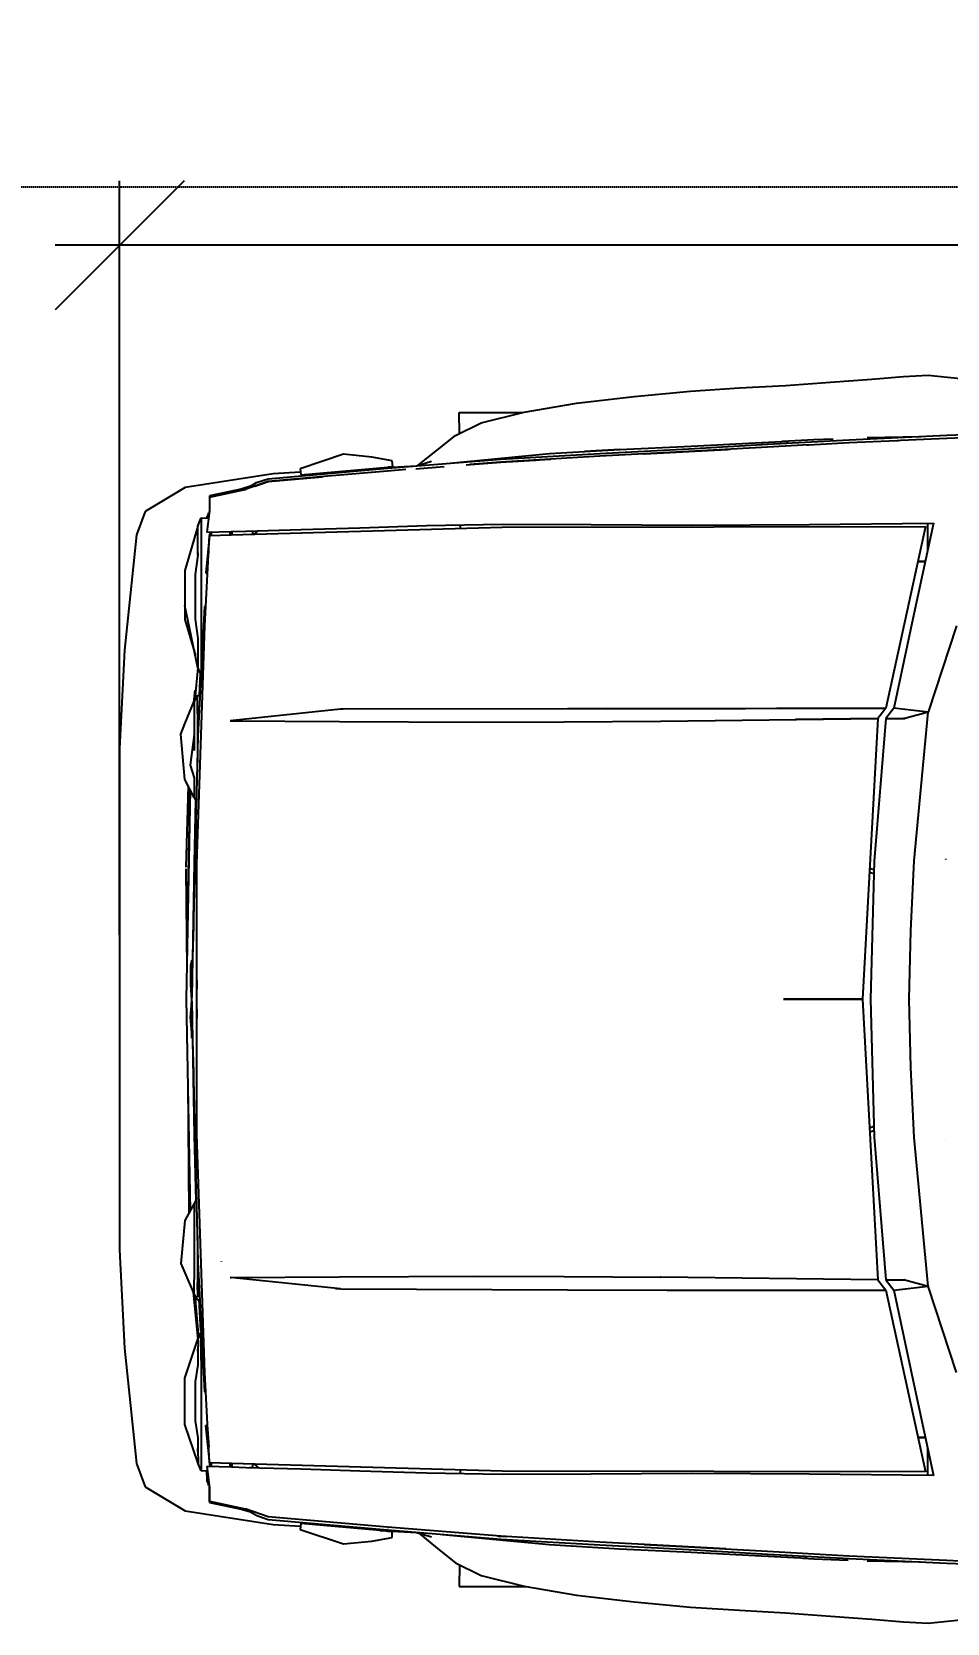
# Model space of a CAD drawing. Header units: millimetres. Extents: x 85290 to 188623, y -54691 to 10726.
# Drawn here: x 88447 to 89867, y -9623 to -7154 of the extents above; entities that cross this region are included whole.
import ezdxf

# ---------------------------------------------------------------- set-up
doc = ezdxf.new("R2010")
doc.units = ezdxf.units.MM
doc.linetypes.add('ACAD_ISO07W100', pattern=[3, 0, -3])
doc.layers.add('AUTO', color=150, linetype='Continuous')
doc.layers.add('RAZMER', color=5, linetype='Continuous')
doc.styles.add('WROMLATS', font='wromlats.shx', dxfattribs={"bigfont": 'bigfont.shx'})
doc.dimstyles.new('juka', dxfattribs={"dimscale": 100, "dimtxt": 2, "dimasz": 2, "dimexe": 1, "dimexo": 1, "dimgap": 1, "dimtad": 1, "dimtoh": 1, "dimdec": 0, "dimzin": 0, "dimdsep": 46, "dimtxsty": 'WROMLATS', "dimblk": 'OBLIQUE', "dimcen": -3, "dimdle": 1, "dimclrd": 256, "dimclre": 256, "dimclrt": 256, "dimadec": 0, "dimazin": 0, "dimtfac": 1, "dimtdec": 0, "dimtix": 1, "dimtmove": 2, "dimatfit": 3, "dimldrblk": 'ORIGIN2', "dimfxl": 1, "dimtvp": 2.5, "dimtolj": 1, "dimtzin": 0, "dimarcsym": 0})

# ---------------------------------------------------------------- blocks, each defined once
blk = doc.blocks.new('a_28')
for p, q in [((-86.871584, -47.597695), (-83.373537, -43.788195)), ((-89.614453, -46.150971), (-88.372268, -45.139313)), ((-90.429785, -47.059727), (-89.614453, -46.150971)), ((-86.774119, -47.69559), (-85.944726, -46.792174)), ((-91.440918, -48.253155), (-90.429785, -47.059727)), ((-90.111818, -51.150275), (-86.871584, -47.597695)), ((-88.299902, -49.368477), (-86.774119, -47.69559)), ((-92.766406, -49.800873), (-91.440918, -48.253155)), ((-89.56367, -50.443078), (-87.73994, -48.549796)), ((-88.394143, -49.47157), (-88.305273, -49.374342)), ((-94.227244, -51.477147), (-92.766406, -49.800873)), ((-90.014454, -51.248265), (-88.417478, -49.497414)), ((-88.417478, -49.497414), (-88.31416, -49.384118)), ((-88.417478, -49.497414), (-88.394143, -49.47157)), ((-99.153318, -66.287613), (-84.443357, -51.515198)), ((-95.732619, -53.163815), (-94.227244, -51.477147)), ((-92.799415, -54.150868), (-90.111818, -51.150275)), ((-91.354396, -52.383328), (-90.70576, -51.680518)), ((-91.341116, -52.729559), (-90.014454, -51.248265)), ((-88.551952, -55.49388), (-84.270998, -51.124907)), ((-84.476658, -51.334715), (-83.500876, -52.323962)), ((-84.443357, -51.515198), (-79.488381, -59.227467)), ((-84.270998, -51.124907), (-81.795021, -54.979754)), ((-92.385544, -53.531838), (-91.354396, -52.383328)), ((-97.329881, -54.981709), (-95.732619, -53.163815)), ((-91.348733, -52.738047), (-92.701956, -54.248858)), ((-91.418066, -52.81539), (-91.357913, -52.748156)), ((-91.357913, -52.748156), (-91.344043, -52.732802)), ((-83.488085, -53.001976), (-83.230664, -52.745438)), ((-83.230664, -52.745438), (-83.485546, -53.005934)), ((-93.283888, -54.532433), (-92.199709, -53.324843)), ((-79.903807, -53.901196), (-77.885254, -57.893181)), ((-95.389261, -57.051278), (-92.799415, -54.150868)), ((-95.389261, -56.873179), (-93.283888, -54.532433)), ((-92.701956, -54.248858), (-95.291795, -57.149125)), ((-93.283888, -54.532433), (-93.02959, -54.249192)), ((-99.113085, -57.127476), (-97.329881, -54.981709)), ((-93.996586, -55.698586), (-93.932714, -55.627203)), ((-92.615726, -59.601927), (-88.551952, -55.49388)), ((-81.795021, -54.979754), (-79.20713, -58.946181)), ((-96.756937, -58.775235), (-93.996586, -55.698586)), ((-95.291795, -57.149125), (-94.018652, -55.723238)), ((-100.884273, -59.378958), (-99.113085, -57.127476)), ((-98.320021, -60.304165), (-95.389261, -57.051278)), ((-95.291795, -57.149125), (-98.22246, -60.40206)), ((-97.768845, -59.484864), (-95.389261, -56.873179)), ((-96.751561, -58.769274), (-95.291795, -57.149125)), ((-77.885254, -57.893181), (-78.545995, -58.4198)), ((-77.885254, -57.893181), (-78.466209, -58.921671)), ((-77.902832, -57.856751), (-77.885254, -57.893181)), ((-73.191013, -63.548279), (-77.885254, -57.893181)), ((-77.885254, -57.893181), (-77.881642, -57.897234)), ((-96.776857, -58.797551), (-96.756937, -58.775235)), ((-78.545995, -58.4198), (-79.20713, -58.946181)), ((-102.389647, -61.51476), (-100.884273, -59.378958)), ((-100.065722, -62.070942), (-97.768845, -59.484864)), ((-97.768845, -59.484864), (-98.925092, -60.786629)), ((-98.338868, -60.126639), (-97.768845, -59.484864)), ((-89.212402, -68.988467), (-79.526563, -59.265805)), ((-79.488381, -59.227467), (-87.083008, -66.855622)), ((-79.488381, -59.227467), (-79.415818, -59.866047)), ((-79.20713, -58.946181), (-79.134567, -59.584809)), ((-79.134567, -59.584809), (-78.466209, -58.921671)), ((-78.466209, -58.921671), (-78.509374, -58.964491)), ((-101.567676, -63.965893), (-98.320021, -60.304165)), ((-96.152534, -63.094759), (-92.615726, -59.601927)), ((-86.875882, -67.515421), (-79.415818, -59.866047)), ((-79.415818, -59.866047), (-82.244726, -62.766695)), ((-79.415818, -59.866047), (-70.168944, -70.167542)), ((-79.134567, -59.584809), (-74.574902, -64.959145)), ((-98.22246, -60.40206), (-101.470317, -64.063883)), ((-104.637601, -63.784647), (-102.42305, -61.57012)), ((-103.512992, -63.378048), (-102.389647, -61.51476)), ((-103.4166, -66.13493), (-100.065722, -62.070942)), ((-101.470317, -64.063883), (-99.846186, -62.232686)), ((-100.065722, -62.070942), (-100.067188, -62.072707)), ((-99.846186, -62.232686), (-99.832227, -62.217093)), ((-72.15537, -62.381888), (-72.146775, -62.393046)), ((-72.146775, -62.393046), (-72.150489, -62.387991)), ((-72.146775, -62.393046), (-72.144725, -62.395096)), ((-72.136917, -62.403918), (-72.146775, -62.393046)), ((-103.975489, -64.721251), (-103.512992, -63.378048)), ((-101.470317, -64.063883), (-100.327827, -62.77566)), ((-99.262597, -66.178179), (-96.152534, -63.094759)), ((-105.199506, -68.225813), (-101.567676, -63.965893)), ((-103.90264, -64.509583), (-104.637601, -63.784647)), ((-102.580072, -65.365601), (-101.470317, -64.063883)), ((-101.470317, -64.063883), (-102.460744, -65.225554)), ((-102.305569, -65.043498), (-101.470317, -64.063883)), ((-70.874514, -66.111231), (-73.191013, -63.548279)), ((-73.191013, -63.548279), (-73.188962, -63.55033)), ((-104.095902, -65.841246), (-103.975489, -64.721251)), ((-74.574902, -64.959145), (-69.886817, -69.885493)), ((-74.483885, -65.360451), (-74.292185, -65.256215)), ((-74.356933, -65.501929), (-74.150683, -65.404892)), ((-108.325102, -75.972987), (-99.153318, -66.287613)), ((-104.271974, -67.126847), (-103.909864, -66.448689)), ((-104.228808, -67.045928), (-104.095902, -65.841246)), ((-104.191401, -67.25545), (-103.287889, -66.195727)), ((-101.839747, -68.857193), (-99.262597, -66.178179)), ((-70.876076, -66.109086), (-70.874514, -66.111231)), ((-68.541111, -68.539811), (-70.874514, -66.111231)), ((-70.874514, -66.111231), (-70.871778, -66.113711)), ((-105.474903, -68.470479), (-104.271974, -67.126847)), ((-87.083008, -66.855622), (-90.552928, -70.331145)), ((-107.992866, -71.470929), (-105.22305, -68.170405)), ((-105.291798, -67.803431), (-106.127347, -68.380833)), ((-105.070998, -67.988778), (-105.291798, -67.803431)), ((-105.091013, -68.012715), (-105.22305, -68.170405)), ((-105.22305, -68.170405), (-105.122067, -68.049717)), ((-105.122067, -68.049717), (-105.091013, -68.012715)), ((-104.509379, -67.628384), (-105.101957, -68.323327)), ((-105.091013, -68.012715), (-105.070998, -67.988778)), ((-100.698139, -67.670441), (-100.576462, -67.790413)), ((-90.218456, -70.905161), (-86.884471, -67.523957)), ((-86.884471, -67.523957), (-86.875882, -67.515421)), ((-108.988382, -72.737599), (-105.199506, -68.225813)), ((-106.127347, -68.380833), (-107.214941, -69.266177)), ((-105.101957, -68.323327), (-106.996586, -70.579291)), ((-104.096975, -71.262551), (-101.839747, -68.857193)), ((-68.547948, -68.532467), (-68.541111, -68.539811)), ((-66.112401, -70.873309), (-68.541111, -68.539811)), ((-68.541111, -68.539811), (-68.533792, -68.546629)), ((-107.214941, -69.266177), (-108.213868, -71.285439)), ((-90.552928, -70.331145), (-98.352446, -78.162861)), ((-70.168944, -70.167542), (-72.917869, -72.915888)), ((-72.917869, -72.915888), (-70.168944, -70.167542)), ((-70.168944, -70.167542), (-59.866991, -79.414416)), ((-69.886817, -69.885493), (-64.960255, -74.573565)), ((-106.996586, -70.579291), (-108.890917, -72.835541)), ((-108.890917, -72.835541), (-107.1669, -70.782423)), ((-108.213868, -71.285439), (-107.992866, -71.470929)), ((-106.068458, -73.35825), (-104.096975, -71.262551)), ((-93.212112, -73.917389), (-90.218456, -70.905161)), ((-66.116502, -70.868922), (-66.112401, -70.873309)), ((-63.55293, -73.186684), (-66.112401, -70.873309)), ((-66.112401, -70.873309), (-66.108205, -70.876599)), ((-108.08896, -71.390295), (-108.988382, -72.394944)), ((-108.988382, -72.394944), (-111.582615, -75.936318)), ((-108.890917, -72.835541), (-109.423627, -73.918105)), ((-109.254589, -73.278904), (-108.988382, -72.737599)), ((-109.19893, -73.461485), (-108.890917, -72.835541)), ((-108.605566, -72.495795), (-108.598532, -72.487116)), ((-108.589258, -72.476292), (-108.582034, -72.467423)), ((-62.400784, -72.139407), (-62.394239, -72.145415)), ((-62.394239, -72.145415), (-62.395801, -72.143841)), ((-62.394239, -72.145415), (-62.390919, -72.147847)), ((-62.388768, -72.149516), (-62.394239, -72.145415)), ((-109.346487, -73.626757), (-109.569432, -74.045468)), ((-109.423627, -73.918105), (-109.254589, -73.278904)), ((-107.930173, -75.328494), (-106.068458, -73.35825)), ((-63.549217, -73.189784), (-63.55293, -73.186684)), ((-57.894238, -77.883864), (-63.549217, -73.189784)), ((-109.569432, -74.045468), (-110.429885, -75.378657)), ((-110.382034, -75.426436), (-109.423627, -73.918105)), ((-109.423627, -73.918105), (-109.416117, -73.90275)), ((-98.04404, -78.711558), (-93.212112, -73.917389)), ((-65.45166, -74.401713), (-65.357031, -74.195958)), ((-65.301659, -74.536324), (-65.200194, -74.345303)), ((-107.719531, -75.105572), (-107.60869, -75.216389)), ((-107.55439, -75.159121), (-107.528998, -74.903965)), ((-64.960255, -74.573565), (-59.585841, -79.133225)), ((-111.582615, -75.936318), (-112.138381, -78.167487)), ((-110.429885, -75.378657), (-110.414447, -75.393773)), ((-110.414447, -75.393773), (-110.382034, -75.426436)), ((-110.382034, -75.426436), (-110.34707, -75.46115)), ((-110.34707, -75.46115), (-109.91533, -75.893021)), ((-110.019626, -75.788689), (-109.870603, -75.951958)), ((-110.013189, -75.795079), (-109.981837, -75.829316)), ((-109.91533, -75.893021), (-109.263184, -76.742173)), ((-109.870603, -75.951958), (-109.894146, -75.925589)), ((-109.873344, -76.009036), (-109.846677, -75.98238)), ((-109.873344, -76.009036), (-109.756448, -76.13473)), ((-109.796192, -76.091958), (-109.873344, -76.009036)), ((-109.263184, -76.742173), (-108.434178, -75.863648)), ((-109.055569, -76.752902), (-108.325102, -75.972987)), ((-108.482518, -75.91486), (-108.3748, -76.026059)), ((-108.475484, -75.907469), (-108.369722, -76.020623)), ((-108.439447, -75.869275), (-108.369722, -75.939274)), ((-108.434178, -75.863648), (-107.930173, -75.328494)), ((-108.419337, -75.847912), (-108.310153, -75.957156)), ((-108.369722, -75.939274), (-108.331444, -75.97971)), ((-109.961226, -76.429415), (-109.686138, -76.191426)), ((-109.961226, -76.429415), (-109.340825, -77.04978)), ((-109.785547, -76.83425), (-109.961226, -76.429415)), ((-109.843065, -76.074505), (-109.827246, -76.058674)), ((-109.712889, -76.214552), (-109.843065, -76.074505)), ((-109.81182, -76.158333), (-109.787597, -76.134158)), ((-109.738769, -76.236964), (-109.81182, -76.158333)), ((-109.796192, -76.091958), (-109.777143, -76.072932)), ((-109.785547, -76.102019), (-109.796192, -76.091958)), ((-109.768071, -76.084757), (-109.785547, -76.102019)), ((-109.756448, -76.13473), (-109.741308, -76.119614)), ((-109.756448, -76.13473), (-109.722557, -76.169396)), ((-109.722557, -76.169396), (-109.711518, -76.158381)), ((-109.157123, -76.629734), (-107.879295, -78.186512)), ((-109.149124, -76.621342), (-109.045019, -76.741648)), ((-109.119632, -76.590062), (-109.009566, -76.703787)), ((-106.07685, -80.064011), (-109.055569, -76.752902)), ((-109.785547, -76.83425), (-108.704104, -78.841115)), ((-109.664943, -76.954699), (-109.785547, -76.83425)), ((-109.314456, -77.305174), (-109.664943, -76.954699)), ((-109.434666, -76.955939), (-104.542388, -81.848145)), ((-108.768656, -77.850962), (-109.314456, -77.305174)), ((-107.811334, -78.167296), (-108.52324, -77.344609)), ((-112.138381, -78.167487), (-111.622073, -79.277087)), ((-108.853902, -77.765656), (-108.768656, -77.850962)), ((-108.768656, -77.850962), (-108.190336, -78.618432)), ((-107.879295, -78.186512), (-107.811334, -78.167296)), ((-107.811334, -78.167296), (-107.794823, -78.154278)), ((-98.441305, -78.252459), (-101.878323, -82.490731)), ((-98.360838, -78.171635), (-98.441305, -78.252459)), ((-58.947166, -79.205752), (-57.894238, -77.883864)), ((-58.922656, -78.464842), (-57.894238, -77.883864)), ((-58.674218, -78.863097), (-58.16709, -78.226519)), ((-57.894238, -77.883864), (-57.89844, -77.880097)), ((-57.894238, -77.883864), (-57.858302, -77.901221)), ((-53.901954, -79.902506), (-57.894238, -77.883864)), ((-108.704104, -78.841115), (-106.996586, -80.548621)), ((-108.190336, -78.618432), (-106.636526, -80.172158)), ((-101.877048, -82.489109), (-98.04404, -78.711558)), ((-59.585841, -79.133225), (-58.922656, -78.464842)), ((-59.585841, -79.133225), (-58.947166, -79.205752)), ((-58.922656, -78.464842), (-58.936526, -78.478861)), ((-111.622073, -79.277087), (-108.016695, -83.713294)), ((-106.750681, -79.39787), (-106.731739, -79.336119)), ((-102.463963, -84.154368), (-106.750681, -79.39787)), ((-59.866991, -79.414416), (-67.516698, -86.874152)), ((-66.840525, -87.097693), (-59.248831, -79.507399)), ((-59.866991, -79.414416), (-59.228416, -79.48699)), ((-59.228416, -79.48699), (-59.258201, -79.516697)), ((-59.228416, -79.48699), (-51.516016, -84.441805)), ((-58.947166, -79.205752), (-54.980661, -81.793643)), ((-104.851951, -81.76775), (-107.481637, -80.063534)), ((-106.996586, -80.548621), (-105.376269, -81.427861)), ((-106.636526, -80.172158), (-105.868651, -80.750895)), ((-98.063375, -88.63473), (-106.07685, -80.064011)), ((-105.868651, -80.750895), (-105.323042, -81.296587)), ((-105.323042, -81.296587), (-104.972555, -81.64692)), ((-104.972555, -81.64692), (-104.851951, -81.76775)), ((-104.863383, -81.760216), (-103.845014, -82.983733)), ((-104.851951, -81.76775), (-104.462792, -81.936551)), ((-104.584279, -81.883955), (-103.845014, -82.698489)), ((-104.531052, -81.906891), (-103.827049, -82.682229)), ((-104.518558, -81.919814), (-104.529979, -81.907368)), ((-103.827049, -82.682229), (-104.518558, -81.919814)), ((-54.980661, -81.793643), (-51.108493, -84.286786)), ((-104.179396, -82.664252), (-103.794136, -83.134413)), ((-103.905954, -82.753706), (-103.807034, -82.664061)), ((-103.905954, -82.753706), (-103.822853, -83.065987)), ((-103.81396, -82.845641), (-103.905954, -82.753706)), ((-103.822853, -83.065987), (-103.740527, -83.148003)), ((-103.358497, -84.180689), (-103.822853, -83.065987)), ((-103.54736, -83.11224), (-103.81396, -82.845641)), ((-101.878323, -82.490731), (-101.853122, -82.465554)), ((-108.016695, -83.713294), (-104.776468, -87.308074)), ((-103.740527, -83.148003), (-102.662017, -84.226513)), ((-103.54736, -83.11224), (-102.028324, -84.631205)), ((-103.275587, -83.384037), (-103.54736, -83.11224)), ((-52.975782, -83.503962), (-52.717384, -83.251477)), ((-52.717384, -83.251477), (-52.971681, -83.506632)), ((-52.313377, -83.510972), (-51.318457, -84.492445)), ((-47.598435, -86.870099), (-43.78887, -83.372117)), ((-103.140034, -84.674073), (-103.358497, -84.180689)), ((-102.662017, -84.226513), (-101.728513, -85.43396)), ((-102.660443, -84.228039), (-102.10283, -84.785653)), ((-98.096098, -88.723231), (-102.463963, -84.154368)), ((-102.028324, -84.631205), (-101.567676, -85.092116)), ((-51.516016, -84.441805), (-66.28867, -99.151516)), ((-51.108493, -84.286786), (-55.477734, -88.5674)), ((-101.421287, -86.117888), (-103.140034, -84.674073)), ((-101.728513, -85.43396), (-101.155271, -85.733366)), ((-100.462701, -86.425782), (-101.421287, -86.117888)), ((-101.155271, -85.733366), (-100.544729, -86.34367)), ((-47.696193, -86.772824), (-46.748437, -85.902453)), ((-101.078131, -86.228085), (-98.322167, -89.133978)), ((-100.892868, -86.287594), (-95.756449, -91.637946)), ((-100.882616, -86.290932), (-93.719341, -93.717528)), ((-100.544729, -86.34367), (-100.462701, -86.425782)), ((-100.462701, -86.425782), (-100.234475, -86.486483)), ((-100.323441, -86.462784), (-98.193159, -88.696957)), ((-100.277342, -86.475039), (-98.175587, -88.679409)), ((-70.906349, -90.216876), (-67.516698, -86.874152)), ((-67.516698, -86.874152), (-67.538084, -86.895562)), ((-51.248928, -90.013075), (-47.696193, -86.772824)), ((-51.151075, -90.110255), (-47.598435, -86.870099)), ((-104.776468, -87.308074), (-87.309571, -104.774571)), ((-100.086429, -87.116337), (-99.973633, -87.245131)), ((-70.316311, -90.567446), (-66.840525, -87.097693)), ((-50.444045, -89.562273), (-48.551955, -87.739706)), ((-46.151658, -89.612771), (-45.140042, -88.370705)), ((-98.288872, -89.169598), (-98.287501, -89.17079)), ((-98.287501, -89.17079), (-98.286225, -89.171887)), ((-98.269047, -89.188719), (-94.748046, -92.651082)), ((-98.193159, -88.696957), (-93.596293, -93.44759)), ((-98.175587, -88.679409), (-95.491018, -91.453696)), ((-93.520703, -93.518877), (-98.096098, -88.723231)), ((-88.636233, -98.06161), (-98.063375, -88.63473)), ((-55.477734, -88.5674), (-59.585841, -92.631197)), ((-97.607221, -89.710093), (-97.595706, -89.698601)), ((-97.564258, -89.754868), (-97.551372, -89.744568)), ((-54.24961, -92.700482), (-51.248928, -90.013075)), ((-54.151757, -92.797757), (-51.151075, -90.110255)), ((-47.06045, -90.428162), (-46.151658, -89.612771)), ((-96.821191, -90.528822), (-96.574809, -90.757084)), ((-78.240236, -98.426056), (-70.316311, -90.567446)), ((-73.919334, -93.210459), (-70.906349, -90.216876)), ((-52.384182, -91.352797), (-51.142385, -90.206767)), ((-48.253908, -91.439248), (-47.06045, -90.428162)), ((-95.756449, -91.637946), (-95.232417, -92.148829)), ((-54.533203, -93.282176), (-52.63467, -91.577673)), ((-52.7833, -91.71114), (-52.384182, -91.352797)), ((-49.801661, -92.764712), (-48.253908, -91.439248)), ((-94.881548, -92.162371), (-94.754197, -92.379284)), ((-94.149901, -92.893982), (-94.881548, -92.162371)), ((-94.881548, -92.162371), (-94.572951, -92.471028)), ((-94.754197, -92.379284), (-94.076468, -93.056965)), ((-94.572951, -92.471028), (-94.696679, -92.347241)), ((-94.572951, -92.471028), (-94.080963, -92.963028)), ((-94.299712, -92.74416), (-94.389059, -92.654849)), ((-94.080963, -92.963028), (-94.299712, -92.74416)), ((-93.300684, -93.743802), (-94.149901, -92.893982)), ((-94.080963, -92.963028), (-93.686916, -93.356944)), ((-94.076468, -93.056965), (-93.300684, -93.743802)), ((-94.010152, -92.687846), (-93.374218, -93.354369)), ((-78.712888, -98.04225), (-73.919334, -93.210459)), ((-59.585841, -92.631197), (-63.078709, -96.167946)), ((-57.149901, -95.289946), (-54.24961, -92.700482)), ((-57.052245, -95.387316), (-54.151757, -92.797757)), ((-51.477929, -94.225598), (-49.801661, -92.764712)), ((-93.719341, -93.717528), (-86.216112, -100.954628)), ((-93.686916, -93.356944), (-93.5833, -93.46056)), ((-88.724806, -98.094464), (-93.520703, -93.518877)), ((-93.517776, -93.551207), (-92.942872, -94.19055)), ((-93.449124, -93.594695), (-88.698437, -98.191357)), ((-92.942872, -94.19055), (-93.427833, -93.630791)), ((-93.407031, -93.320084), (-93.365427, -93.363619)), ((-93.365427, -93.363619), (-93.328126, -93.399239)), ((-93.356152, -93.372441), (-92.689063, -94.008923)), ((-93.338378, -93.709851), (-92.942872, -94.19055)), ((-93.114646, -93.929244), (-93.300684, -93.743802)), ((-93.300684, -93.743802), (-93.122365, -93.921519)), ((-93.122365, -93.921519), (-92.905762, -94.138098)), ((-93.086233, -93.957568), (-93.114646, -93.929244)), ((-92.942872, -94.19055), (-93.086233, -93.957568)), ((-56.874021, -95.387555), (-54.533203, -93.282176)), ((-92.942872, -94.19055), (-92.472853, -94.571019)), ((-92.344143, -94.699717), (-92.942872, -94.19055)), ((-92.472853, -94.571019), (-92.164161, -94.879723)), ((-92.164161, -94.879723), (-92.344143, -94.699717)), ((-55.780663, -94.067431), (-58.776172, -96.755267)), ((-56.874021, -95.387555), (-56.223436, -94.802332)), ((-53.16455, -95.730877), (-51.477929, -94.225598)), ((-91.44844, -95.49594), (-88.680859, -98.173762)), ((-60.305174, -98.318243), (-57.052245, -95.387316)), ((-59.485938, -97.766924), (-56.874021, -95.387555)), ((-58.780469, -96.759081), (-57.149901, -95.289946)), ((-63.078709, -96.167946), (-66.162207, -99.277926)), ((-58.777537, -96.756459), (-58.240427, -96.272469)), ((-54.982521, -97.328139), (-53.16455, -95.730877)), ((-90.793552, -96.539593), (-86.180373, -101.075745)), ((-58.780469, -96.759081), (-60.402932, -98.220921)), ((-58.776172, -96.755267), (-58.780469, -96.759081)), ((-62.071582, -100.063706), (-59.485938, -97.766924)), ((-57.128318, -99.111319), (-54.982521, -97.328139)), ((-84.155859, -102.462197), (-88.724806, -98.094464)), ((-88.698437, -98.191357), (-86.367776, -100.413514)), ((-88.680859, -98.173762), (-86.378517, -100.368977)), ((-80.06533, -106.074906), (-88.636233, -98.06161)), ((-78.253712, -98.439503), (-82.492091, -101.876498)), ((-82.490428, -101.875115), (-78.712888, -98.04225)), ((-78.442677, -98.592711), (-78.253712, -98.439503)), ((-78.253712, -98.439503), (-78.240236, -98.426056)), ((-60.402932, -98.220921), (-64.064844, -101.468659)), ((-63.966991, -101.565934), (-60.305174, -98.318243)), ((-66.28867, -99.151516), (-75.974413, -108.322955)), ((-66.162207, -99.277926), (-68.84131, -101.854992)), ((-59.379782, -100.882388), (-57.128318, -99.111319)), ((-66.145213, -103.422642), (-62.072654, -100.064517)), ((-62.071582, -100.063706), (-62.075587, -100.066948)), ((-62.072654, -100.064517), (-62.071582, -100.063706)), ((-86.38828, -100.328112), (-86.334177, -100.554038)), ((-86.334177, -100.554038), (-86.256643, -100.631571)), ((-86.334177, -100.554038), (-86.062207, -101.476717)), ((-86.256643, -100.631571), (-86.299314, -100.588894)), ((-86.256643, -100.631571), (-83.680179, -103.20797)), ((-67.791404, -100.574494), (-67.654492, -100.713349)), ((-61.515721, -102.38781), (-59.379782, -100.882388)), ((-86.062207, -101.476717), (-84.70781, -103.105975)), ((-85.091015, -101.568175), (-83.201857, -103.457356)), ((-83.371778, -101.625014), (-83.368655, -101.627827)), ((-82.492091, -101.876498), (-82.465037, -101.849413)), ((-68.84131, -101.854992), (-71.246584, -104.112339)), ((-64.064844, -101.468659), (-68.324705, -105.100298)), ((-68.226953, -105.197669), (-63.966991, -101.565934)), ((-64.169141, -101.557637), (-64.064844, -101.468659)), ((-64.159765, -101.549578), (-64.064844, -101.468659)), ((-64.064844, -101.468659), (-63.824805, -101.255799)), ((-64.064844, -101.468659), (-63.853319, -101.281119)), ((-79.399218, -106.748867), (-84.155859, -102.462197)), ((-63.759961, -104.661513), (-61.415722, -102.317286)), ((-63.379004, -103.511048), (-61.515721, -102.38781)), ((-84.70781, -103.105975), (-84.234567, -103.304244)), ((-84.234567, -103.304244), (-83.164455, -103.723765)), ((-83.241894, -103.646231), (-83.672657, -103.215504)), ((-83.201857, -103.457356), (-83.448632, -103.21064)), ((-83.270021, -103.682375), (-81.459572, -105.166102)), ((-83.164455, -103.723765), (-83.241894, -103.646231)), ((-83.201857, -103.457356), (-82.950391, -103.70884)), ((-83.164455, -103.723765), (-82.863672, -103.795577)), ((-83.114161, -103.735781), (-81.49121, -105.08709)), ((-82.863672, -103.795577), (-82.874515, -103.784705)), ((-82.863672, -103.795577), (-82.779201, -103.702832)), ((-82.813283, -103.740216), (-81.678321, -104.769898)), ((-82.796874, -103.722334), (-81.921389, -104.516745)), ((-81.837698, -104.593182), (-82.796874, -103.722334)), ((-71.246584, -104.112339), (-73.342283, -106.083775)), ((-67.127832, -104.27003), (-66.4499, -103.907824)), ((-67.047169, -104.226923), (-65.842285, -104.093981)), ((-65.842285, -104.093981), (-64.722069, -103.973818)), ((-64.722069, -103.973818), (-63.379004, -103.511048)), ((-64.510353, -103.900815), (-63.759961, -104.661513)), ((-87.309571, -104.774571), (-83.71494, -108.014632)), ((-81.921389, -104.516745), (-81.837698, -104.593182)), ((-81.837698, -104.593182), (-81.815626, -104.571152)), ((-81.678321, -104.769898), (-81.6417, -104.727984)), ((-81.646385, -104.73342), (-81.597461, -104.776621)), ((-81.605955, -104.784108), (-81.592478, -104.772282)), ((-81.605955, -104.784108), (-81.466701, -105.15318)), ((-81.487598, -104.902459), (-81.605955, -104.784108)), ((-81.144043, -105.246068), (-81.487598, -104.902459)), ((-68.472268, -105.473567), (-67.127832, -104.27003)), ((-81.466701, -105.15318), (-81.412991, -105.206061)), ((-81.466701, -105.15318), (-81.360157, -105.258942)), ((-80.574121, -106.970597), (-81.466701, -105.15318)), ((-81.360157, -105.258942), (-81.052734, -105.566454)), ((-81.052734, -105.566454), (-81.237109, -105.381918)), ((-80.609079, -105.780983), (-81.144043, -105.246068)), ((-81.052734, -105.566454), (-80.574121, -106.045247)), ((-80.868455, -105.521632), (-80.609079, -105.780983)), ((-80.609079, -105.780983), (-79.934963, -106.455231)), ((-68.324705, -105.100298), (-72.836622, -108.889199)), ((-72.73887, -108.986474), (-68.226953, -105.197669)), ((-68.171581, -105.221224), (-71.47217, -107.990981)), ((-68.382033, -106.125451), (-67.804589, -105.289984)), ((-68.326272, -105.101586), (-68.324705, -105.100298)), ((-68.324705, -105.100298), (-68.272265, -105.055523)), ((-68.013867, -105.08914), (-68.171581, -105.221224)), ((-68.171581, -105.221224), (-68.050881, -105.12023)), ((-68.050881, -105.12023), (-68.013867, -105.08914)), ((-67.804589, -105.289984), (-68.013867, -105.08914)), ((-80.574121, -106.045247), (-80.078318, -106.729842)), ((-76.754196, -109.053565), (-80.06533, -106.074906)), ((-79.934963, -106.455231), (-79.933788, -106.456233)), ((-79.934963, -106.455231), (-79.187598, -107.202435)), ((-73.342283, -106.083775), (-75.312795, -107.9453)), ((-69.267382, -107.213116), (-68.382033, -106.125451)), ((-78.955569, -108.589077), (-80.574121, -106.970597)), ((-80.078318, -106.729842), (-78.715136, -108.092976)), ((-79.337497, -106.729699), (-79.399218, -106.748867)), ((-79.187598, -107.202435), (-78.44043, -107.949782)), ((-71.286621, -108.211995), (-69.267382, -107.213116)), ((-83.71494, -108.014632), (-79.278417, -111.620093)), ((-78.715136, -108.092976), (-78.030666, -108.588887)), ((-78.44043, -107.949782), (-76.769241, -109.620762)), ((-78.187891, -107.877446), (-78.168942, -107.809401)), ((-76.6126, -109.170342), (-78.187891, -107.877446)), ((-78.168942, -107.809401), (-78.155567, -107.792902)), ((-78.168942, -107.809401), (-77.342381, -108.524466)), ((-75.312795, -107.9453), (-75.851174, -108.446026)), ((-75.217869, -107.60665), (-75.099607, -107.724905)), ((-75.099607, -107.724905), (-75.199123, -107.837916)), ((-75.160744, -107.552481), (-74.865915, -107.523156)), ((-72.396191, -108.986426), (-71.391501, -108.087016)), ((-71.47217, -107.990981), (-71.286621, -108.211995)), ((-77.138181, -109.480811), (-78.955569, -108.589077)), ((-78.030666, -108.588887), (-77.551563, -109.067727)), ((-77.551563, -109.067727), (-77.790822, -108.828164)), ((-75.974413, -108.322955), (-76.754196, -109.053565)), ((-75.851174, -108.446026), (-76.726272, -109.278489)), ((-76.027538, -108.372784), (-75.901951, -108.494378)), ((-76.022168, -108.367682), (-75.894435, -108.487177)), ((-75.981446, -108.329535), (-75.940724, -108.368063)), ((-75.95879, -108.308173), (-75.835546, -108.431483)), ((-75.940724, -108.368063), (-75.856932, -108.45151)), ((-72.836622, -108.889199), (-73.919334, -109.421683)), ((-77.551563, -109.067727), (-77.244045, -109.374905)), ((-77.244045, -109.374905), (-77.138181, -109.480811)), ((-76.769241, -109.620762), (-77.138181, -109.480811)), ((-76.769241, -109.620762), (-76.571681, -109.396458)), ((-76.743068, -109.043122), (-76.60469, -109.162856)), ((-76.726272, -109.278489), (-75.894435, -109.913588)), ((-76.705178, -109.007693), (-76.574512, -109.13415)), ((-76.600685, -109.429408), (-76.253708, -109.750844)), ((-76.512404, -109.480286), (-76.490529, -109.458399)), ((-76.404979, -109.582091), (-76.512404, -109.480286)), ((-76.160451, -109.809828), (-76.404979, -109.582091)), ((-76.274123, -109.653903), (-76.256933, -109.636689)), ((-76.220997, -109.705973), (-76.274123, -109.653903)), ((-76.075782, -109.841061), (-76.220997, -109.705973)), ((-76.170703, -109.720564), (-76.160451, -109.710312)), ((-76.135935, -109.75442), (-76.170703, -109.720564)), ((-75.937595, -111.580611), (-72.396191, -108.986426)), ((-75.42754, -110.380078), (-73.919334, -109.421683)), ((-75.379982, -110.427905), (-74.046876, -109.567309)), ((-74.046876, -109.567309), (-73.628517, -109.344721)), ((-73.919334, -109.421683), (-73.280175, -109.252692)), ((-73.919334, -109.421683), (-73.918261, -109.421206)), ((-73.280175, -109.252692), (-72.73887, -108.986474)), ((-76.253708, -109.750844), (-76.238962, -109.736109)), ((-76.135935, -109.785653), (-76.160451, -109.809828)), ((-76.121583, -109.740019), (-76.135935, -109.75442)), ((-76.135935, -109.75442), (-76.010354, -109.87134)), ((-76.103224, -109.783316), (-76.086618, -109.766674)), ((-76.093163, -109.794236), (-76.103224, -109.783316)), ((-76.093163, -109.794236), (-76.074709, -109.775782)), ((-76.010354, -109.87134), (-76.093163, -109.794236)), ((-76.060839, -109.825182), (-76.075782, -109.841061)), ((-76.010354, -109.87134), (-75.983985, -109.844971)), ((-75.788089, -110.019637), (-75.951954, -109.869433)), ((-75.894435, -109.913588), (-75.42754, -110.380078)), ((-75.831058, -109.979535), (-75.796487, -110.011197)), ((-75.395115, -110.412503), (-75.788089, -110.019637)), ((-75.42754, -110.380078), (-75.395115, -110.412503)), ((-75.395115, -110.412503), (-75.379982, -110.427905)), ((-79.278417, -111.620093), (-78.168942, -112.136221)), ((-78.168942, -112.136221), (-75.937595, -111.580611))]:
    blk.add_line(p, q)
blk = doc.blocks.new('_Oblique')
at = {"color": 0, "linetype": 'ByBlock', "lineweight": -2}
blk.add_line((-0.5, -0.5), (0.5, 0.5), dxfattribs=at)
blk = doc.blocks.new('*D87')
at = {"layer": 'Defpoints', "color": 0, "transparency": 16777216}
for p in [(88583, -7485.3), (88583, -8654.8), (92861.4, -8654.8)]:
    blk.add_point(p, dxfattribs=at)
at = {"layer": 'RAZMER', "lineweight": -2, "transparency": 16777216}
for p, q in [((88583, -8554.8), (88583, -7385.3)), ((92861.4, -8554.8), (92861.4, -7385.3)), ((92961.4, -7485.3), (88483, -7485.3))]:
    blk.add_line(p, q, dxfattribs=at)
at = {"layer": 'RAZMER', "lineweight": -2, "transparency": 16777216, "xscale": 200, "yscale": 200, "zscale": 200, "rotation": 180}
blk.add_blockref('_Oblique', (88583, -7485.3), dxfattribs=at)
at = {"layer": 'RAZMER', "lineweight": -2, "transparency": 16777216, "xscale": 200, "yscale": 200, "zscale": 200}
blk.add_blockref('_Oblique', (92861.4, -7485.3), dxfattribs=at)
at = {"layer": 'RAZMER', "transparency": 16777216, "insert": (90722.2, -7285.3), "char_height": 200, "attachment_point": 5, "style": 'WROMLATS'}
blk.add_mtext('\\A1;4278', dxfattribs=at)
blk = doc.blocks.new('_Origin2')
at = {"color": 0, "linetype": 'ByBlock', "lineweight": -2}
blk.add_line((-0.5, 0), (-1, 0), dxfattribs=at)
for radius in [0.5, 0.25]:
    blk.add_circle((0, 0), radius, dxfattribs=at)

msp = doc.modelspace()

# ---------------------------------------------------------------- linework, layer by layer
at = {"layer": 'RAZMER', "linetype": 'ACAD_ISO07W100'}
msp.add_line((123147.4, -7394.4), (85289.7, -7394.4), dxfattribs=at)

# ---------------------------------------------------------------- block references
at = {"layer": 'AUTO', "xscale": 31.49999999999889, "yscale": 31.49999999999889, "zscale": 31.49999999999889, "rotation": 314.999999999986}
msp.add_blockref('a_28', (92861.4, -8654.8), dxfattribs=at)

# ---------------------------------------------------------------- dimensions: what is measured, and where the dimension line sits
at = {"layer": 'RAZMER'}
dim = msp.add_linear_dim(base=(88583, -7485.3), p1=(92861.4, -8654.8), p2=(88583, -8654.8), dimstyle='juka', dxfattribs=at)
dim.commit()
dim.dimension.update_dxf_attribs({"geometry": '*D87', "text_midpoint": (90722.2, -7285.3)})

doc.saveas('drawing.dxf')
